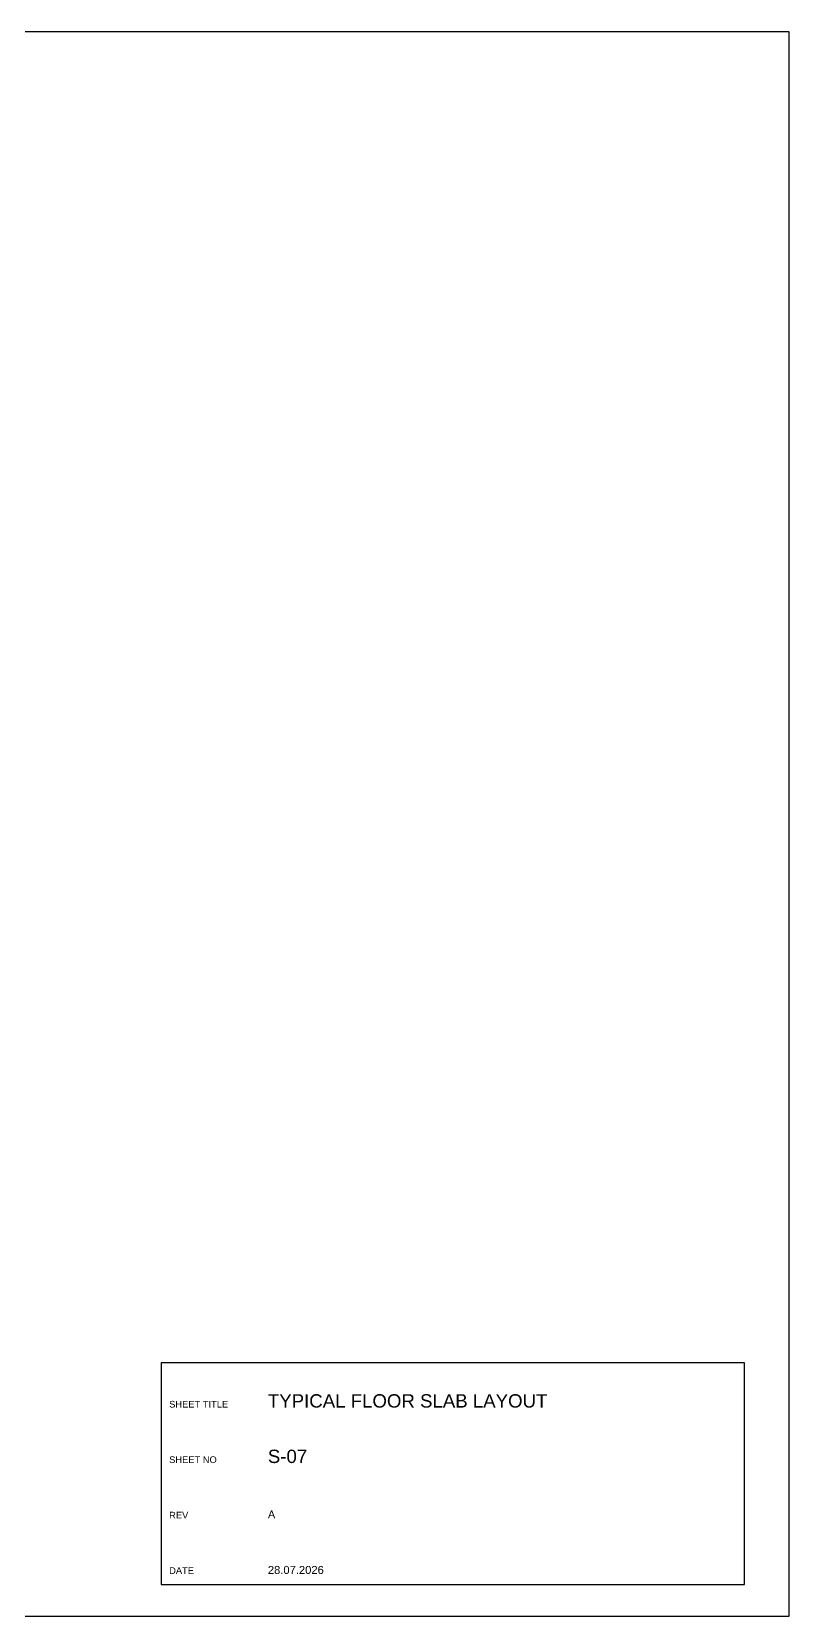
# Model space of a CAD drawing. Header units: millimetres. Extents: x 0 to 12841, y 0 to 594.
# Drawn here: x 6557 to 6841, y 0 to 594 of the extents above; entities that cross this region are included whole.
import ezdxf

# ---------------------------------------------------------------- set-up
doc = ezdxf.new("R2010")
doc.units = ezdxf.units.MM
doc.layers.add('FRAME', color=7, linetype='Continuous')
doc.layers.add('TITLE', color=7, linetype='Continuous')
doc.styles.add('Arial', font='arial.ttf')

msp = doc.modelspace()

# ---------------------------------------------------------------- linework, layer by layer
at = {"layer": 'FRAME'}
msp.add_lwpolyline([(6000, 0), (6841, 0), (6841, 594), (6000, 594)], close=True, dxfattribs=at)
at = {"layer": 'TITLE'}
for p, q in [((6678.41, 95.04), (6605.52, 95.04)), ((6605.52, 95.04), (6605.52, 53.46)), ((6751.29, 95.04), (6678.41, 95.04)), ((6824.18, 95.04), (6751.29, 95.04)), ((6824.18, 53.46), (6824.18, 95.04)), ((6605.52, 53.46), (6605.52, 11.88)), ((6824.18, 11.88), (6824.18, 53.46)), ((6605.52, 11.88), (6678.41, 11.88)), ((6678.41, 11.88), (6751.29, 11.88)), ((6751.29, 11.88), (6824.18, 11.88))]:
    msp.add_line(p, q, dxfattribs=at)

# ---------------------------------------------------------------- texts
at = {"layer": 'TITLE', "style": 'Arial'}
for s, height, p in [('TYPICAL FLOOR SLAB LAYOUT', 5, (6645.52, 78.25)), ('SHEET TITLE', 2.5, (6608.52, 78.25)), ('SHEET NO', 2.5, (6608.52, 57.46)), ('S-07', 5, (6645.52, 57.46)), ('REV', 2.5, (6608.52, 36.67)), ('A', 3, (6645.52, 36.67)), ('DATE', 2.5, (6608.52, 15.88)), ('28.07.2026', 3, (6645.52, 15.88))]:
    msp.add_text(s, height=height, dxfattribs=at).set_placement(p)

doc.saveas('drawing.dxf')
